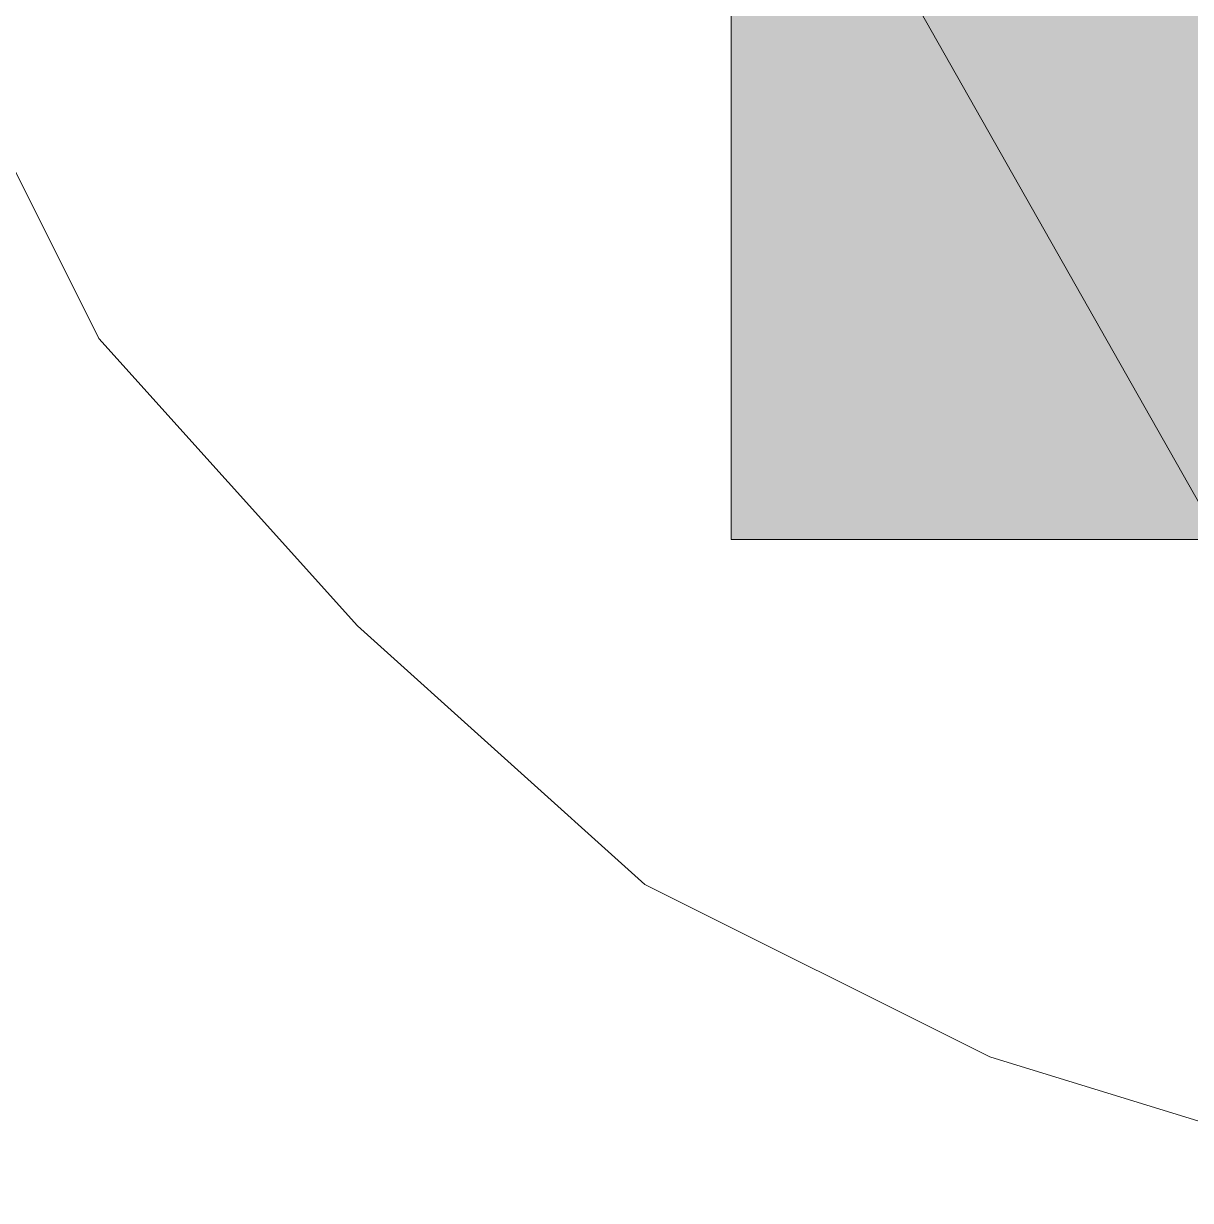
# Model space of a CAD drawing. Extents: x 2510 to 2649, y 709 to 759.
# Drawn here: x 2593.046 to 2593.734, y 752.851 to 753.545 of the extents above; entities that cross this region are included whole.
import ezdxf

# ---------------------------------------------------------------- set-up
doc = ezdxf.new("R2010")
doc.units = 0
doc.header["$MEASUREMENT"] = 0
doc.layers.add('HANBO', color=7, linetype='CONTINUOUS', lineweight=9)

# ---------------------------------------------------------------- blocks, each defined once
blk = doc.blocks.new('ea')
at = {"layer": 'HANBO'}
h = blk.add_hatch(color=256, dxfattribs=at)
h.dxf.hatch_style = 2
h.paths.add_polyline_path([(55.18023, 78.78662), (55.18023, 78.29257), (55.46017, 78.29257)])
h = blk.add_hatch(color=256, dxfattribs=at)
h.dxf.hatch_style = 2
h.paths.add_polyline_path([(55.18023, 78.78662), (55.46017, 78.78662), (55.46017, 78.29257)])
at = {"layer": 'HANBO', "lineweight": 0}
for points in [[(55.75659, 80.15335), (55.54253, 80.13693), (55.32841, 80.07099), (55.13083, 79.9722), (54.96617, 79.82402), (54.81798, 79.6593), (54.71914, 79.46172), (54.65326, 79.24771), (54.63683, 79.0336), (54.65326, 78.81948), (54.71914, 78.60547), (54.81798, 78.4079), (54.96617, 78.24317), (55.13083, 78.09499), (55.32841, 77.9962), (55.54253, 77.93027), (55.75659, 77.91384), (55.97065, 77.93027), (56.18471, 77.9962), (56.38235, 78.09499), (56.54701, 78.24317)], [(55.18023, 78.29257), (55.18023, 78.96777)], [(55.18023, 78.78662), (55.18023, 78.29257), (55.46017, 78.29257), (55.18023, 78.78662)], [(55.18023, 78.78662), (55.46017, 78.78662), (55.46017, 78.29257), (55.18023, 78.78662)], [(55.46017, 78.29257), (55.18023, 78.29257)]]:
    blk.add_lwpolyline(points, dxfattribs=at)
blk.add_open_spline([(55.18023, 78.29257), (55.18023, 78.29257), (55.46017, 78.29257), (55.46017, 78.29257), (55.46017, 78.29257), (55.18023, 78.29257), (55.18023, 78.29257)], degree=3, knots=[0, 0, 0, 0, 1, 1, 1, 2, 2, 2, 2], dxfattribs=at)

msp = doc.modelspace()

# ---------------------------------------------------------------- block references
at = {"layer": 'HANBO', "color": 3, "xscale": 1.029611071577228, "yscale": 1.029611071577228, "zscale": 1.029611071577228}
msp.add_blockref('ea', (2536.64897, 672.62975), dxfattribs=at)

doc.saveas('drawing.dxf')
